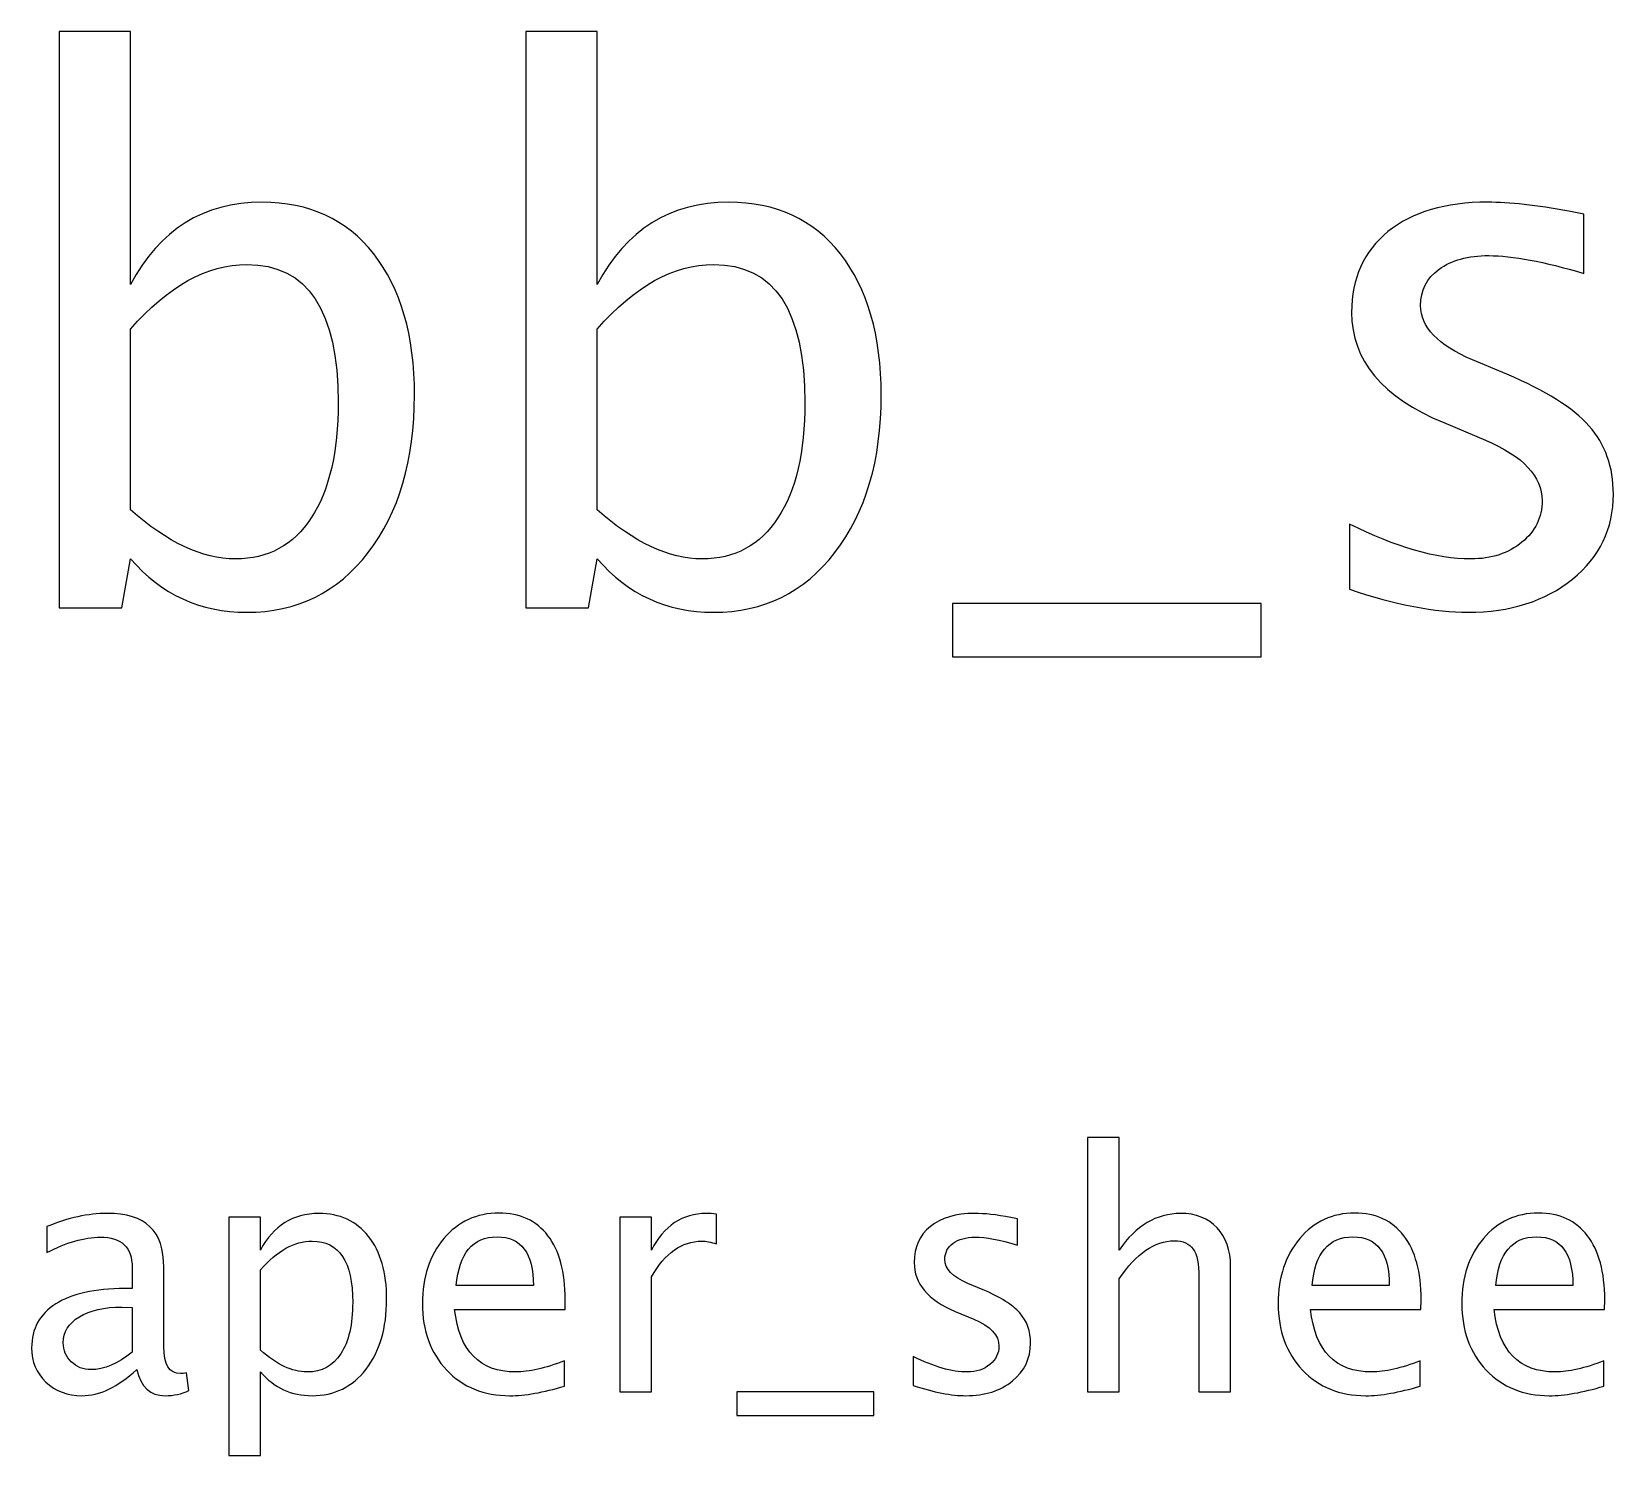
# Model space of a CAD drawing. Header units: centimetres. Extents: x -73 to 73, y -61 to 74.
# Drawn here: x -14.85 to -4.69, y 65.26 to 74.4 of the extents above; entities that cross this region are included whole.
import ezdxf

# ---------------------------------------------------------------- set-up
doc = ezdxf.new("R2010")
doc.units = ezdxf.units.CM
doc.header["$MEASUREMENT"] = 0
doc.layers.add('Layer 1', color=7, linetype='Continuous')

msp = doc.modelspace()

# ---------------------------------------------------------------- linework, layer by layer
at = {"layer": 'Layer 1'}
for points, knots in [([(-14.67173, 70.70436), (-14.67173, 70.70436), (-14.67173, 74.40483), (-14.67173, 74.40483), (-14.67173, 74.40483), (-14.67173, 74.40483), (-14.21453, 74.40483), (-14.21453, 74.40483), (-14.21453, 74.40483), (-14.21453, 74.40483), (-14.21453, 72.78002), (-14.21453, 72.78002), (-14.21453, 72.78002), (-14.0272, 73.13324), (-13.74542, 73.30945), (-13.36998, 73.30945), (-13.36998, 73.30945), (-13.06597, 73.30945), (-12.82705, 73.19912), (-12.65243, 72.97767), (-12.65243, 72.97767), (-12.4778, 72.75621), (-12.39049, 72.45379), (-12.39049, 72.07041), (-12.39049, 72.07041), (-12.39049, 71.6529), (-12.48971, 71.31555), (-12.68735, 71.05997), (-12.68735, 71.05997), (-12.885, 70.80358), (-13.14535, 70.67579), (-13.46761, 70.67579), (-13.46761, 70.67579), (-13.76685, 70.67579), (-14.01609, 70.79009), (-14.21453, 71.01948), (-14.21453, 71.01948), (-14.21453, 71.01948), (-14.27009, 70.70436), (-14.27009, 70.70436), (-14.27009, 70.70436), (-14.27009, 70.70436), (-14.67173, 70.70436), (-14.67173, 70.70436)], [0, 0, 0, 0, 0.08333333, 0.08333333, 0.08333333, 0.08333333, 0.16666667, 0.16666667, 0.16666667, 0.16666667, 0.25, 0.25, 0.25, 0.25, 0.33333333, 0.33333333, 0.33333333, 0.33333333, 0.41666667, 0.41666667, 0.41666667, 0.41666667, 0.5, 0.5, 0.5, 0.5, 0.58333333, 0.58333333, 0.58333333, 0.58333333, 0.66666667, 0.66666667, 0.66666667, 0.66666667, 0.75, 0.75, 0.75, 0.75, 0.83333333, 0.83333333, 0.83333333, 0.83333333, 1, 1, 1, 1]), ([(-11.67453, 70.70436), (-11.67453, 70.70436), (-11.67453, 74.40483), (-11.67453, 74.40483), (-11.67453, 74.40483), (-11.67453, 74.40483), (-11.21733, 74.40483), (-11.21733, 74.40483), (-11.21733, 74.40483), (-11.21733, 74.40483), (-11.21733, 72.78002), (-11.21733, 72.78002), (-11.21733, 72.78002), (-11.03, 73.13324), (-10.74822, 73.30945), (-10.37278, 73.30945), (-10.37278, 73.30945), (-10.06877, 73.30945), (-9.82985, 73.19912), (-9.65523, 72.97767), (-9.65523, 72.97767), (-9.4806, 72.75621), (-9.39329, 72.45379), (-9.39329, 72.07041), (-9.39329, 72.07041), (-9.39329, 71.6529), (-9.49251, 71.31555), (-9.69015, 71.05997), (-9.69015, 71.05997), (-9.8878, 70.80358), (-10.14815, 70.67579), (-10.47041, 70.67579), (-10.47041, 70.67579), (-10.76965, 70.67579), (-11.01889, 70.79009), (-11.21733, 71.01948), (-11.21733, 71.01948), (-11.21733, 71.01948), (-11.27289, 70.70436), (-11.27289, 70.70436), (-11.27289, 70.70436), (-11.27289, 70.70436), (-11.67453, 70.70436), (-11.67453, 70.70436)], [0, 0, 0, 0, 0.08333333, 0.08333333, 0.08333333, 0.08333333, 0.16666667, 0.16666667, 0.16666667, 0.16666667, 0.25, 0.25, 0.25, 0.25, 0.33333333, 0.33333333, 0.33333333, 0.33333333, 0.41666667, 0.41666667, 0.41666667, 0.41666667, 0.5, 0.5, 0.5, 0.5, 0.58333333, 0.58333333, 0.58333333, 0.58333333, 0.66666667, 0.66666667, 0.66666667, 0.66666667, 0.75, 0.75, 0.75, 0.75, 0.83333333, 0.83333333, 0.83333333, 0.83333333, 1, 1, 1, 1]), ([(-6.38657, 70.82343), (-6.38657, 70.82343), (-6.38657, 71.24253), (-6.38657, 71.24253), (-6.38657, 71.24253), (-6.08732, 71.0933), (-5.82777, 71.01869), (-5.60631, 71.01869), (-5.60631, 71.01869), (-5.47455, 71.01869), (-5.36501, 71.05441), (-5.27849, 71.12585), (-5.27849, 71.12585), (-5.19197, 71.19649), (-5.14832, 71.28539), (-5.14832, 71.39255), (-5.14832, 71.39255), (-5.14832, 71.54892), (-5.26976, 71.6783), (-5.51265, 71.78069), (-5.51265, 71.78069), (-5.51265, 71.78069), (-5.78014, 71.8942), (-5.78014, 71.8942), (-5.78014, 71.8942), (-6.17464, 72.05771), (-6.37228, 72.29425), (-6.37228, 72.60143), (-6.37228, 72.60143), (-6.37228, 72.8213), (-6.29449, 72.99433), (-6.13892, 73.12054), (-6.13892, 73.12054), (-5.98334, 73.24675), (-5.76982, 73.30945), (-5.49915, 73.30945), (-5.49915, 73.30945), (-5.35866, 73.30945), (-5.18404, 73.2904), (-4.97687, 73.25151), (-4.97687, 73.25151), (-4.97687, 73.25151), (-4.88162, 73.23325), (-4.88162, 73.23325), (-4.88162, 73.23325), (-4.88162, 73.23325), (-4.88162, 72.85225), (-4.88162, 72.85225), (-4.88162, 72.85225), (-5.13641, 72.92845), (-5.33961, 72.96655), (-5.49122, 72.96655), (-5.49122, 72.96655), (-5.62457, 72.96655), (-5.73014, 72.93718), (-5.8103, 72.87924), (-5.8103, 72.87924), (-5.88968, 72.8213), (-5.92937, 72.74351), (-5.92937, 72.64588), (-5.92937, 72.64588), (-5.92937, 72.50856), (-5.81824, 72.39188), (-5.5952, 72.29742), (-5.5952, 72.29742), (-5.5952, 72.29742), (-5.37533, 72.20455), (-5.37533, 72.20455), (-5.37533, 72.20455), (-5.12609, 72.09978), (-4.94988, 71.98865), (-4.84669, 71.87197), (-4.84669, 71.87197), (-4.74271, 71.75529), (-4.69112, 71.60924), (-4.69112, 71.43462), (-4.69112, 71.43462), (-4.69112, 71.21316), (-4.77843, 71.03139), (-4.95385, 70.88931), (-4.95385, 70.88931), (-5.12847, 70.74723), (-5.35231, 70.67579), (-5.62457, 70.67579), (-5.62457, 70.67579), (-5.83412, 70.67579), (-6.08732, 70.725), (-6.38657, 70.82343)], [0, 0, 0, 0, 0.04347826, 0.04347826, 0.04347826, 0.04347826, 0.08695652, 0.08695652, 0.08695652, 0.08695652, 0.13043478, 0.13043478, 0.13043478, 0.13043478, 0.17391304, 0.17391304, 0.17391304, 0.17391304, 0.2173913, 0.2173913, 0.2173913, 0.2173913, 0.26086957, 0.26086957, 0.26086957, 0.26086957, 0.30434783, 0.30434783, 0.30434783, 0.30434783, 0.34782609, 0.34782609, 0.34782609, 0.34782609, 0.39130435, 0.39130435, 0.39130435, 0.39130435, 0.43478261, 0.43478261, 0.43478261, 0.43478261, 0.47826087, 0.47826087, 0.47826087, 0.47826087, 0.52173913, 0.52173913, 0.52173913, 0.52173913, 0.56521739, 0.56521739, 0.56521739, 0.56521739, 0.60869565, 0.60869565, 0.60869565, 0.60869565, 0.65217391, 0.65217391, 0.65217391, 0.65217391, 0.69565217, 0.69565217, 0.69565217, 0.69565217, 0.73913043, 0.73913043, 0.73913043, 0.73913043, 0.7826087, 0.7826087, 0.7826087, 0.7826087, 0.82608696, 0.82608696, 0.82608696, 0.82608696, 0.86956522, 0.86956522, 0.86956522, 0.86956522, 0.91304348, 0.91304348, 0.91304348, 0.91304348, 1, 1, 1, 1]), ([(-14.21453, 71.3346), (-13.97879, 71.12426), (-13.75415, 71.01869), (-13.54064, 71.01869), (-13.54064, 71.01869), (-13.33029, 71.01869), (-13.16757, 71.1068), (-13.05327, 71.28222), (-13.05327, 71.28222), (-12.93818, 71.45763), (-12.88103, 71.70449), (-12.88103, 72.02358), (-12.88103, 72.02358), (-12.88103, 72.61413), (-13.07629, 72.9094), (-13.46682, 72.9094), (-13.46682, 72.9094), (-13.7224, 72.9094), (-13.97164, 72.77129), (-14.21453, 72.49427), (-14.21453, 72.49427), (-14.21453, 72.49427), (-14.21453, 71.3346), (-14.21453, 71.3346)], [0, 0, 0, 0, 0.14285714, 0.14285714, 0.14285714, 0.14285714, 0.28571429, 0.28571429, 0.28571429, 0.28571429, 0.42857143, 0.42857143, 0.42857143, 0.42857143, 0.57142857, 0.57142857, 0.57142857, 0.57142857, 0.71428571, 0.71428571, 0.71428571, 0.71428571, 1, 1, 1, 1]), ([(-11.21733, 71.3346), (-10.98159, 71.12426), (-10.75695, 71.01869), (-10.54344, 71.01869), (-10.54344, 71.01869), (-10.33309, 71.01869), (-10.17037, 71.1068), (-10.05607, 71.28222), (-10.05607, 71.28222), (-9.94098, 71.45763), (-9.88383, 71.70449), (-9.88383, 72.02358), (-9.88383, 72.02358), (-9.88383, 72.61413), (-10.07909, 72.9094), (-10.46962, 72.9094), (-10.46962, 72.9094), (-10.7252, 72.9094), (-10.97444, 72.77129), (-11.21733, 72.49427), (-11.21733, 72.49427), (-11.21733, 72.49427), (-11.21733, 71.3346), (-11.21733, 71.3346)], [0, 0, 0, 0, 0.14285714, 0.14285714, 0.14285714, 0.14285714, 0.28571429, 0.28571429, 0.28571429, 0.28571429, 0.42857143, 0.42857143, 0.42857143, 0.42857143, 0.57142857, 0.57142857, 0.57142857, 0.57142857, 0.71428571, 0.71428571, 0.71428571, 0.71428571, 1, 1, 1, 1]), ([(-8.9345, 70.39004), (-8.9345, 70.39004), (-8.9345, 70.73294), (-8.9345, 70.73294), (-8.9345, 70.73294), (-8.9345, 70.73294), (-6.9533, 70.73294), (-6.9533, 70.73294), (-6.9533, 70.73294), (-6.9533, 70.73294), (-6.9533, 70.39004), (-6.9533, 70.39004), (-6.9533, 70.39004), (-6.9533, 70.39004), (-8.9345, 70.39004), (-8.9345, 70.39004)], [0, 0, 0, 0, 0.2, 0.2, 0.2, 0.2, 0.4, 0.4, 0.4, 0.4, 0.6, 0.6, 0.6, 0.6, 1, 1, 1, 1]), ([(-8.06827, 65.67044), (-8.06827, 65.67044), (-8.06827, 67.30239), (-8.06827, 67.30239), (-8.06827, 67.30239), (-8.06827, 67.30239), (-7.86507, 67.30239), (-7.86507, 67.30239), (-7.86507, 67.30239), (-7.86507, 67.30239), (-7.86507, 66.58026), (-7.86507, 66.58026), (-7.86507, 66.58026), (-7.75747, 66.73724), (-7.62553, 66.81556), (-7.4696, 66.81556), (-7.4696, 66.81556), (-7.37153, 66.81556), (-7.29357, 66.78487), (-7.23607, 66.72313), (-7.23607, 66.72313), (-7.17856, 66.66175), (-7.14963, 66.57884), (-7.14963, 66.47513), (-7.14963, 66.47513), (-7.14963, 66.47513), (-7.14963, 65.67044), (-7.14963, 65.67044), (-7.14963, 65.67044), (-7.14963, 65.67044), (-7.35284, 65.67044), (-7.35284, 65.67044), (-7.35284, 65.67044), (-7.35284, 65.67044), (-7.35284, 66.40881), (-7.35284, 66.40881), (-7.35284, 66.40881), (-7.35284, 66.49206), (-7.36518, 66.55133), (-7.38952, 66.58661), (-7.38952, 66.58661), (-7.41422, 66.62224), (-7.45479, 66.63987), (-7.51159, 66.63987), (-7.51159, 66.63987), (-7.63647, 66.63987), (-7.7543, 66.55838), (-7.86507, 66.3954), (-7.86507, 66.3954), (-7.86507, 66.3954), (-7.86507, 65.67044), (-7.86507, 65.67044), (-7.86507, 65.67044), (-7.86507, 65.67044), (-8.06827, 65.67044), (-8.06827, 65.67044)], [0, 0, 0, 0, 0.06666667, 0.06666667, 0.06666667, 0.06666667, 0.13333333, 0.13333333, 0.13333333, 0.13333333, 0.2, 0.2, 0.2, 0.2, 0.26666667, 0.26666667, 0.26666667, 0.26666667, 0.33333333, 0.33333333, 0.33333333, 0.33333333, 0.4, 0.4, 0.4, 0.4, 0.46666667, 0.46666667, 0.46666667, 0.46666667, 0.53333333, 0.53333333, 0.53333333, 0.53333333, 0.6, 0.6, 0.6, 0.6, 0.66666667, 0.66666667, 0.66666667, 0.66666667, 0.73333333, 0.73333333, 0.73333333, 0.73333333, 0.8, 0.8, 0.8, 0.8, 0.86666667, 0.86666667, 0.86666667, 0.86666667, 1, 1, 1, 1]), ([(-14.17381, 65.81332), (-14.29587, 65.70113), (-14.41334, 65.64504), (-14.52623, 65.64504), (-14.52623, 65.64504), (-14.61901, 65.64504), (-14.69627, 65.67397), (-14.7573, 65.73218), (-14.7573, 65.73218), (-14.81868, 65.79038), (-14.84938, 65.86376), (-14.84938, 65.95231), (-14.84938, 65.95231), (-14.84938, 66.07472), (-14.79787, 66.16892), (-14.69486, 66.23453), (-14.69486, 66.23453), (-14.59185, 66.30015), (-14.44403, 66.33296), (-14.25142, 66.33296), (-14.25142, 66.33296), (-14.25142, 66.33296), (-14.20379, 66.33296), (-14.20379, 66.33296), (-14.20379, 66.33296), (-14.20379, 66.33296), (-14.20379, 66.46807), (-14.20379, 66.46807), (-14.20379, 66.46807), (-14.20379, 66.59825), (-14.27153, 66.66316), (-14.40735, 66.66316), (-14.40735, 66.66316), (-14.51247, 66.66316), (-14.62748, 66.63), (-14.75201, 66.56367), (-14.75201, 66.56367), (-14.75201, 66.56367), (-14.75201, 66.73089), (-14.75201, 66.73089), (-14.75201, 66.73089), (-14.61513, 66.78734), (-14.48601, 66.81556), (-14.36501, 66.81556), (-14.36501, 66.81556), (-14.24048, 66.81556), (-14.14841, 66.78734), (-14.08949, 66.73054), (-14.08949, 66.73054), (-14.03023, 66.67374), (-14.00059, 66.58625), (-14.00059, 66.46807), (-14.00059, 66.46807), (-14.00059, 66.46807), (-14.00059, 65.96113), (-14.00059, 65.96113), (-14.00059, 65.96113), (-14.00059, 65.84507), (-13.96496, 65.78686), (-13.89335, 65.78686), (-13.89335, 65.78686), (-13.88453, 65.78686), (-13.87147, 65.78827), (-13.85419, 65.79109), (-13.85419, 65.79109), (-13.85419, 65.79109), (-13.83972, 65.6782), (-13.83972, 65.6782), (-13.83972, 65.6782), (-13.88594, 65.65598), (-13.93674, 65.64504), (-13.99248, 65.64504), (-13.99248, 65.64504), (-14.08738, 65.64504), (-14.1477, 65.70113), (-14.17381, 65.81332)], [0, 0, 0, 0, 0.05, 0.05, 0.05, 0.05, 0.1, 0.1, 0.1, 0.1, 0.15, 0.15, 0.15, 0.15, 0.2, 0.2, 0.2, 0.2, 0.25, 0.25, 0.25, 0.25, 0.3, 0.3, 0.3, 0.3, 0.35, 0.35, 0.35, 0.35, 0.4, 0.4, 0.4, 0.4, 0.45, 0.45, 0.45, 0.45, 0.5, 0.5, 0.5, 0.5, 0.55, 0.55, 0.55, 0.55, 0.6, 0.6, 0.6, 0.6, 0.65, 0.65, 0.65, 0.65, 0.7, 0.7, 0.7, 0.7, 0.75, 0.75, 0.75, 0.75, 0.8, 0.8, 0.8, 0.8, 0.85, 0.85, 0.85, 0.85, 0.9, 0.9, 0.9, 0.9, 1, 1, 1, 1]), ([(-13.58326, 65.26192), (-13.58326, 65.26192), (-13.58326, 66.79228), (-13.58326, 66.79228), (-13.58326, 66.79228), (-13.58326, 66.79228), (-13.38006, 66.79228), (-13.38006, 66.79228), (-13.38006, 66.79228), (-13.38006, 66.79228), (-13.38006, 66.58026), (-13.38006, 66.58026), (-13.38006, 66.58026), (-13.2968, 66.73724), (-13.17157, 66.81556), (-13.0047, 66.81556), (-13.0047, 66.81556), (-12.86959, 66.81556), (-12.7634, 66.76652), (-12.68579, 66.6681), (-12.68579, 66.6681), (-12.60818, 66.56967), (-12.56937, 66.43526), (-12.56937, 66.26487), (-12.56937, 66.26487), (-12.56937, 66.07931), (-12.61347, 65.92938), (-12.70131, 65.81578), (-12.70131, 65.81578), (-12.78916, 65.70184), (-12.90487, 65.64504), (-13.04809, 65.64504), (-13.04809, 65.64504), (-13.18109, 65.64504), (-13.29186, 65.69584), (-13.38006, 65.79779), (-13.38006, 65.79779), (-13.38006, 65.79779), (-13.38006, 65.26192), (-13.38006, 65.26192), (-13.38006, 65.26192), (-13.38006, 65.26192), (-13.58326, 65.26192), (-13.58326, 65.26192)], [0, 0, 0, 0, 0.08333333, 0.08333333, 0.08333333, 0.08333333, 0.16666667, 0.16666667, 0.16666667, 0.16666667, 0.25, 0.25, 0.25, 0.25, 0.33333333, 0.33333333, 0.33333333, 0.33333333, 0.41666667, 0.41666667, 0.41666667, 0.41666667, 0.5, 0.5, 0.5, 0.5, 0.58333333, 0.58333333, 0.58333333, 0.58333333, 0.66666667, 0.66666667, 0.66666667, 0.66666667, 0.75, 0.75, 0.75, 0.75, 0.83333333, 0.83333333, 0.83333333, 0.83333333, 1, 1, 1, 1]), ([(-11.42779, 65.70642), (-11.56431, 65.6655), (-11.68108, 65.64504), (-11.77845, 65.64504), (-11.77845, 65.64504), (-11.94461, 65.64504), (-12.07972, 65.70007), (-12.18379, 65.80979), (-12.18379, 65.80979), (-12.28786, 65.9195), (-12.34007, 66.06167), (-12.34007, 66.23665), (-12.34007, 66.23665), (-12.34007, 66.40634), (-12.29421, 66.54568), (-12.20213, 66.65469), (-12.20213, 66.65469), (-12.11006, 66.76335), (-11.99223, 66.81768), (-11.84865, 66.81768), (-11.84865, 66.81768), (-11.71283, 66.81768), (-11.6077, 66.76934), (-11.53362, 66.67268), (-11.53362, 66.67268), (-11.45954, 66.57602), (-11.42249, 66.43914), (-11.42249, 66.2617), (-11.42249, 66.2617), (-11.42249, 66.2617), (-11.42355, 66.19961), (-11.42355, 66.19961), (-11.42355, 66.19961), (-11.42355, 66.19961), (-12.13264, 66.19961), (-12.13264, 66.19961), (-12.13264, 66.19961), (-12.103, 65.9315), (-11.97212, 65.79744), (-11.74035, 65.79744), (-11.74035, 65.79744), (-11.65533, 65.79744), (-11.55126, 65.82143), (-11.42779, 65.86941), (-11.42779, 65.86941), (-11.42779, 65.86941), (-11.42779, 65.70642), (-11.42779, 65.70642)], [0, 0, 0, 0, 0.07692308, 0.07692308, 0.07692308, 0.07692308, 0.15384615, 0.15384615, 0.15384615, 0.15384615, 0.23076923, 0.23076923, 0.23076923, 0.23076923, 0.30769231, 0.30769231, 0.30769231, 0.30769231, 0.38461538, 0.38461538, 0.38461538, 0.38461538, 0.46153846, 0.46153846, 0.46153846, 0.46153846, 0.53846154, 0.53846154, 0.53846154, 0.53846154, 0.61538462, 0.61538462, 0.61538462, 0.61538462, 0.69230769, 0.69230769, 0.69230769, 0.69230769, 0.76923077, 0.76923077, 0.76923077, 0.76923077, 0.84615385, 0.84615385, 0.84615385, 0.84615385, 1, 1, 1, 1]), ([(-11.07183, 65.67044), (-11.07183, 65.67044), (-11.07183, 66.79228), (-11.07183, 66.79228), (-11.07183, 66.79228), (-11.07183, 66.79228), (-10.86863, 66.79228), (-10.86863, 66.79228), (-10.86863, 66.79228), (-10.86863, 66.79228), (-10.86863, 66.58026), (-10.86863, 66.58026), (-10.86863, 66.58026), (-10.78784, 66.73724), (-10.67072, 66.81556), (-10.51691, 66.81556), (-10.51691, 66.81556), (-10.4961, 66.81556), (-10.47422, 66.81379), (-10.45165, 66.81027), (-10.45165, 66.81027), (-10.45165, 66.81027), (-10.45165, 66.62012), (-10.45165, 66.62012), (-10.45165, 66.62012), (-10.48692, 66.63176), (-10.51797, 66.63776), (-10.54478, 66.63776), (-10.54478, 66.63776), (-10.6739, 66.63776), (-10.78185, 66.56156), (-10.86863, 66.40881), (-10.86863, 66.40881), (-10.86863, 66.40881), (-10.86863, 65.67044), (-10.86863, 65.67044), (-10.86863, 65.67044), (-10.86863, 65.67044), (-11.07183, 65.67044), (-11.07183, 65.67044)], [0, 0, 0, 0, 0.09090909, 0.09090909, 0.09090909, 0.09090909, 0.18181818, 0.18181818, 0.18181818, 0.18181818, 0.27272727, 0.27272727, 0.27272727, 0.27272727, 0.36363636, 0.36363636, 0.36363636, 0.36363636, 0.45454545, 0.45454545, 0.45454545, 0.45454545, 0.54545455, 0.54545455, 0.54545455, 0.54545455, 0.63636364, 0.63636364, 0.63636364, 0.63636364, 0.72727273, 0.72727273, 0.72727273, 0.72727273, 0.81818182, 0.81818182, 0.81818182, 0.81818182, 1, 1, 1, 1]), ([(-9.18764, 65.71066), (-9.18764, 65.71066), (-9.18764, 65.89692), (-9.18764, 65.89692), (-9.18764, 65.89692), (-9.05464, 65.8306), (-8.93928, 65.79744), (-8.84086, 65.79744), (-8.84086, 65.79744), (-8.78229, 65.79744), (-8.73361, 65.81332), (-8.69516, 65.84507), (-8.69516, 65.84507), (-8.65671, 65.87646), (-8.6373, 65.91597), (-8.6373, 65.9636), (-8.6373, 65.9636), (-8.6373, 66.0331), (-8.69128, 66.0906), (-8.79923, 66.13611), (-8.79923, 66.13611), (-8.79923, 66.13611), (-8.91811, 66.18655), (-8.91811, 66.18655), (-8.91811, 66.18655), (-9.09344, 66.25923), (-9.18129, 66.36435), (-9.18129, 66.50088), (-9.18129, 66.50088), (-9.18129, 66.5986), (-9.14671, 66.67551), (-9.07757, 66.7316), (-9.07757, 66.7316), (-9.00843, 66.78769), (-8.91353, 66.81556), (-8.79323, 66.81556), (-8.79323, 66.81556), (-8.73079, 66.81556), (-8.65318, 66.80709), (-8.5611, 66.78981), (-8.5611, 66.78981), (-8.5611, 66.78981), (-8.51877, 66.78169), (-8.51877, 66.78169), (-8.51877, 66.78169), (-8.51877, 66.78169), (-8.51877, 66.61236), (-8.51877, 66.61236), (-8.51877, 66.61236), (-8.63201, 66.64622), (-8.72232, 66.66316), (-8.7897, 66.66316), (-8.7897, 66.66316), (-8.84897, 66.66316), (-8.89589, 66.65011), (-8.93152, 66.62435), (-8.93152, 66.62435), (-8.9668, 66.5986), (-8.98444, 66.56403), (-8.98444, 66.52064), (-8.98444, 66.52064), (-8.98444, 66.45961), (-8.93505, 66.40775), (-8.83592, 66.36577), (-8.83592, 66.36577), (-8.83592, 66.36577), (-8.7382, 66.32449), (-8.7382, 66.32449), (-8.7382, 66.32449), (-8.62742, 66.27792), (-8.54911, 66.22854), (-8.50325, 66.17668), (-8.50325, 66.17668), (-8.45703, 66.12482), (-8.4341, 66.05991), (-8.4341, 65.9823), (-8.4341, 65.9823), (-8.4341, 65.88387), (-8.47291, 65.80308), (-8.55087, 65.73994), (-8.55087, 65.73994), (-8.62848, 65.67679), (-8.72797, 65.64504), (-8.84897, 65.64504), (-8.84897, 65.64504), (-8.9421, 65.64504), (-9.05464, 65.66691), (-9.18764, 65.71066)], [0, 0, 0, 0, 0.04347826, 0.04347826, 0.04347826, 0.04347826, 0.08695652, 0.08695652, 0.08695652, 0.08695652, 0.13043478, 0.13043478, 0.13043478, 0.13043478, 0.17391304, 0.17391304, 0.17391304, 0.17391304, 0.2173913, 0.2173913, 0.2173913, 0.2173913, 0.26086957, 0.26086957, 0.26086957, 0.26086957, 0.30434783, 0.30434783, 0.30434783, 0.30434783, 0.34782609, 0.34782609, 0.34782609, 0.34782609, 0.39130435, 0.39130435, 0.39130435, 0.39130435, 0.43478261, 0.43478261, 0.43478261, 0.43478261, 0.47826087, 0.47826087, 0.47826087, 0.47826087, 0.52173913, 0.52173913, 0.52173913, 0.52173913, 0.56521739, 0.56521739, 0.56521739, 0.56521739, 0.60869565, 0.60869565, 0.60869565, 0.60869565, 0.65217391, 0.65217391, 0.65217391, 0.65217391, 0.69565217, 0.69565217, 0.69565217, 0.69565217, 0.73913043, 0.73913043, 0.73913043, 0.73913043, 0.7826087, 0.7826087, 0.7826087, 0.7826087, 0.82608696, 0.82608696, 0.82608696, 0.82608696, 0.86956522, 0.86956522, 0.86956522, 0.86956522, 0.91304348, 0.91304348, 0.91304348, 0.91304348, 1, 1, 1, 1]), ([(-5.93114, 65.70642), (-6.06766, 65.6655), (-6.18443, 65.64504), (-6.2818, 65.64504), (-6.2818, 65.64504), (-6.44796, 65.64504), (-6.58307, 65.70007), (-6.68714, 65.80979), (-6.68714, 65.80979), (-6.79121, 65.9195), (-6.84342, 66.06167), (-6.84342, 66.23665), (-6.84342, 66.23665), (-6.84342, 66.40634), (-6.79756, 66.54568), (-6.70548, 66.65469), (-6.70548, 66.65469), (-6.61341, 66.76335), (-6.49558, 66.81768), (-6.352, 66.81768), (-6.352, 66.81768), (-6.21618, 66.81768), (-6.11105, 66.76934), (-6.03697, 66.67268), (-6.03697, 66.67268), (-5.96289, 66.57602), (-5.92584, 66.43914), (-5.92584, 66.2617), (-5.92584, 66.2617), (-5.92584, 66.2617), (-5.9269, 66.19961), (-5.9269, 66.19961), (-5.9269, 66.19961), (-5.9269, 66.19961), (-6.63599, 66.19961), (-6.63599, 66.19961), (-6.63599, 66.19961), (-6.60635, 65.9315), (-6.47547, 65.79744), (-6.2437, 65.79744), (-6.2437, 65.79744), (-6.15868, 65.79744), (-6.05461, 65.82143), (-5.93114, 65.86941), (-5.93114, 65.86941), (-5.93114, 65.86941), (-5.93114, 65.70642), (-5.93114, 65.70642)], [0, 0, 0, 0, 0.07692308, 0.07692308, 0.07692308, 0.07692308, 0.15384615, 0.15384615, 0.15384615, 0.15384615, 0.23076923, 0.23076923, 0.23076923, 0.23076923, 0.30769231, 0.30769231, 0.30769231, 0.30769231, 0.38461538, 0.38461538, 0.38461538, 0.38461538, 0.46153846, 0.46153846, 0.46153846, 0.46153846, 0.53846154, 0.53846154, 0.53846154, 0.53846154, 0.61538462, 0.61538462, 0.61538462, 0.61538462, 0.69230769, 0.69230769, 0.69230769, 0.69230769, 0.76923077, 0.76923077, 0.76923077, 0.76923077, 0.84615385, 0.84615385, 0.84615385, 0.84615385, 1, 1, 1, 1]), ([(-4.7518, 65.70642), (-4.88832, 65.6655), (-5.00509, 65.64504), (-5.10246, 65.64504), (-5.10246, 65.64504), (-5.26862, 65.64504), (-5.40373, 65.70007), (-5.5078, 65.80979), (-5.5078, 65.80979), (-5.61187, 65.9195), (-5.66408, 66.06167), (-5.66408, 66.23665), (-5.66408, 66.23665), (-5.66408, 66.40634), (-5.61822, 66.54568), (-5.52614, 66.65469), (-5.52614, 66.65469), (-5.43407, 66.76335), (-5.31624, 66.81768), (-5.17266, 66.81768), (-5.17266, 66.81768), (-5.03684, 66.81768), (-4.93171, 66.76934), (-4.85763, 66.67268), (-4.85763, 66.67268), (-4.78355, 66.57602), (-4.7465, 66.43914), (-4.7465, 66.2617), (-4.7465, 66.2617), (-4.7465, 66.2617), (-4.74756, 66.19961), (-4.74756, 66.19961), (-4.74756, 66.19961), (-4.74756, 66.19961), (-5.45665, 66.19961), (-5.45665, 66.19961), (-5.45665, 66.19961), (-5.42701, 65.9315), (-5.29613, 65.79744), (-5.06436, 65.79744), (-5.06436, 65.79744), (-4.97934, 65.79744), (-4.87527, 65.82143), (-4.7518, 65.86941), (-4.7518, 65.86941), (-4.7518, 65.86941), (-4.7518, 65.70642), (-4.7518, 65.70642)], [0, 0, 0, 0, 0.07692308, 0.07692308, 0.07692308, 0.07692308, 0.15384615, 0.15384615, 0.15384615, 0.15384615, 0.23076923, 0.23076923, 0.23076923, 0.23076923, 0.30769231, 0.30769231, 0.30769231, 0.30769231, 0.38461538, 0.38461538, 0.38461538, 0.38461538, 0.46153846, 0.46153846, 0.46153846, 0.46153846, 0.53846154, 0.53846154, 0.53846154, 0.53846154, 0.61538462, 0.61538462, 0.61538462, 0.61538462, 0.69230769, 0.69230769, 0.69230769, 0.69230769, 0.76923077, 0.76923077, 0.76923077, 0.76923077, 0.84615385, 0.84615385, 0.84615385, 0.84615385, 1, 1, 1, 1]), ([(-12.12205, 66.35201), (-12.12205, 66.35201), (-11.62675, 66.35201), (-11.62675, 66.35201), (-11.62675, 66.35201), (-11.62675, 66.56085), (-11.70472, 66.66527), (-11.86029, 66.66527), (-11.86029, 66.66527), (-12.01692, 66.66527), (-12.10406, 66.56085), (-12.12205, 66.35201)], [0, 0, 0, 0, 0.25, 0.25, 0.25, 0.25, 0.5, 0.5, 0.5, 0.5, 1, 1, 1, 1]), ([(-6.6254, 66.35201), (-6.6254, 66.35201), (-6.1301, 66.35201), (-6.1301, 66.35201), (-6.1301, 66.35201), (-6.1301, 66.56085), (-6.20807, 66.66527), (-6.36364, 66.66527), (-6.36364, 66.66527), (-6.52027, 66.66527), (-6.60741, 66.56085), (-6.6254, 66.35201)], [0, 0, 0, 0, 0.25, 0.25, 0.25, 0.25, 0.5, 0.5, 0.5, 0.5, 1, 1, 1, 1]), ([(-5.44606, 66.35201), (-5.44606, 66.35201), (-4.95076, 66.35201), (-4.95076, 66.35201), (-4.95076, 66.35201), (-4.95076, 66.56085), (-5.02873, 66.66527), (-5.1843, 66.66527), (-5.1843, 66.66527), (-5.34093, 66.66527), (-5.42807, 66.56085), (-5.44606, 66.35201)], [0, 0, 0, 0, 0.25, 0.25, 0.25, 0.25, 0.5, 0.5, 0.5, 0.5, 1, 1, 1, 1]), ([(-13.38006, 65.93785), (-13.27528, 65.84436), (-13.17545, 65.79744), (-13.08055, 65.79744), (-13.08055, 65.79744), (-12.98706, 65.79744), (-12.91474, 65.8366), (-12.86394, 65.91456), (-12.86394, 65.91456), (-12.81279, 65.99253), (-12.78739, 66.10224), (-12.78739, 66.24406), (-12.78739, 66.24406), (-12.78739, 66.50652), (-12.87418, 66.63776), (-13.04774, 66.63776), (-13.04774, 66.63776), (-13.16134, 66.63776), (-13.27211, 66.57637), (-13.38006, 66.45326), (-13.38006, 66.45326), (-13.38006, 66.45326), (-13.38006, 65.93785), (-13.38006, 65.93785)], [0, 0, 0, 0, 0.14285714, 0.14285714, 0.14285714, 0.14285714, 0.28571429, 0.28571429, 0.28571429, 0.28571429, 0.42857143, 0.42857143, 0.42857143, 0.42857143, 0.57142857, 0.57142857, 0.57142857, 0.57142857, 0.71428571, 0.71428571, 0.71428571, 0.71428571, 1, 1, 1, 1]), ([(-14.20379, 65.92409), (-14.20379, 65.92409), (-14.20379, 66.21231), (-14.20379, 66.21231), (-14.20379, 66.21231), (-14.20379, 66.21231), (-14.26906, 66.21442), (-14.26906, 66.21442), (-14.26906, 66.21442), (-14.38195, 66.21442), (-14.47296, 66.19361), (-14.54246, 66.15198), (-14.54246, 66.15198), (-14.6116, 66.11), (-14.64618, 66.05462), (-14.64618, 65.98547), (-14.64618, 65.98547), (-14.64618, 65.93714), (-14.62889, 65.89622), (-14.59467, 65.8627), (-14.59467, 65.8627), (-14.5601, 65.82919), (-14.51812, 65.81226), (-14.46838, 65.81226), (-14.46838, 65.81226), (-14.38371, 65.81226), (-14.29551, 65.84965), (-14.20379, 65.92409)], [0, 0, 0, 0, 0.125, 0.125, 0.125, 0.125, 0.25, 0.25, 0.25, 0.25, 0.375, 0.375, 0.375, 0.375, 0.5, 0.5, 0.5, 0.5, 0.625, 0.625, 0.625, 0.625, 0.75, 0.75, 0.75, 0.75, 1, 1, 1, 1]), ([(-10.32006, 65.51804), (-10.32006, 65.51804), (-10.32006, 65.67044), (-10.32006, 65.67044), (-10.32006, 65.67044), (-10.32006, 65.67044), (-9.43953, 65.67044), (-9.43953, 65.67044), (-9.43953, 65.67044), (-9.43953, 65.67044), (-9.43953, 65.51804), (-9.43953, 65.51804), (-9.43953, 65.51804), (-9.43953, 65.51804), (-10.32006, 65.51804), (-10.32006, 65.51804)], [0, 0, 0, 0, 0.2, 0.2, 0.2, 0.2, 0.4, 0.4, 0.4, 0.4, 0.6, 0.6, 0.6, 0.6, 1, 1, 1, 1])]:
    msp.add_open_spline(points, degree=3, knots=knots, dxfattribs=at)

doc.saveas('drawing.dxf')
